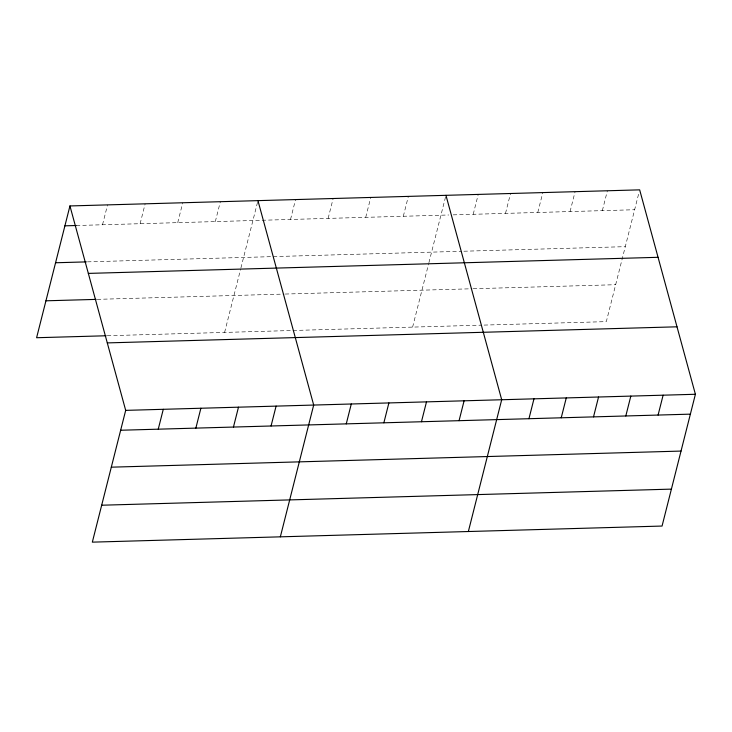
<?xml version="1.0" encoding="UTF-8"?>
<svg xmlns="http://www.w3.org/2000/svg" width="732" height="732" viewBox="0 0 732 732"><rect width="100%" height="100%" fill="white"/><g stroke="black" fill="none" stroke-linecap="round" stroke-linejoin="round"><path stroke-width="0.55" stroke-dasharray="3.66 2.75" d="M102.517 224.77L107.549 204.887M140.114 223.708L145.146 203.825M177.72 222.647L182.753 202.764M215.318 221.586L220.35 201.703M224.605 332.42L240.636 269.074M240.901 268.013L257.673 201.739M290.522 219.454L295.554 199.571M328.128 218.392L333.152 198.509M365.726 217.331L370.758 197.448M403.323 216.269L408.355 196.386M412.61 327.113L428.641 263.758M428.906 262.706L445.678 196.432M473.211 214.293L478.243 194.41M505.501 213.387L510.524 193.504M537.782 212.472L542.815 192.589M570.063 211.557L575.096 191.674M602.344 210.651L607.377 190.768M638.542 194.273L606.316 321.632L482.745 325.127M76.311 225.511L448.725 214.988M453.172 214.86L634.635 209.736M87.474 261.855L461.645 251.286M463.868 251.222L625.293 246.666M97.219 299.351L284.089 294.072M285.224 294.044L472.058 288.765M473.165 288.737L615.658 284.711M107.247 335.732L481.638 325.154"/><path stroke-width="1.1" d="M69.943 205.948L125.684 410.368L92.333 542.147L662.057 526.052L695.4 394.274L639.667 189.853L69.943 205.948L36.6 337.727L106.103 335.768M158.249 429.181L163.282 409.298M195.856 428.119L200.888 408.236M233.453 427.058L238.486 407.175M271.06 425.997L276.092 406.114M280.347 536.831L313.689 405.052L257.957 200.641M346.263 423.874L351.287 403.991M383.861 422.812L388.893 402.929M421.458 421.751L426.491 401.868M459.065 420.69L464.097 400.807M468.352 531.524L501.695 399.745L445.962 195.325M528.952 418.713L533.976 398.83M561.234 417.798L566.266 397.915M593.515 416.883L598.547 397.009M625.805 415.977L630.828 396.094M658.086 415.062L663.119 395.179M64.919 225.831L76.311 225.511M55.568 262.761L86.339 261.891M88.343 273.402L658.059 257.307M45.942 300.806L96.075 299.388M107.293 342.905L677.009 326.811M125.684 410.368L695.4 394.274M120.652 430.242L690.368 414.147M111.31 467.172L681.025 451.077M101.684 505.217L671.4 489.122"/></g></svg>
